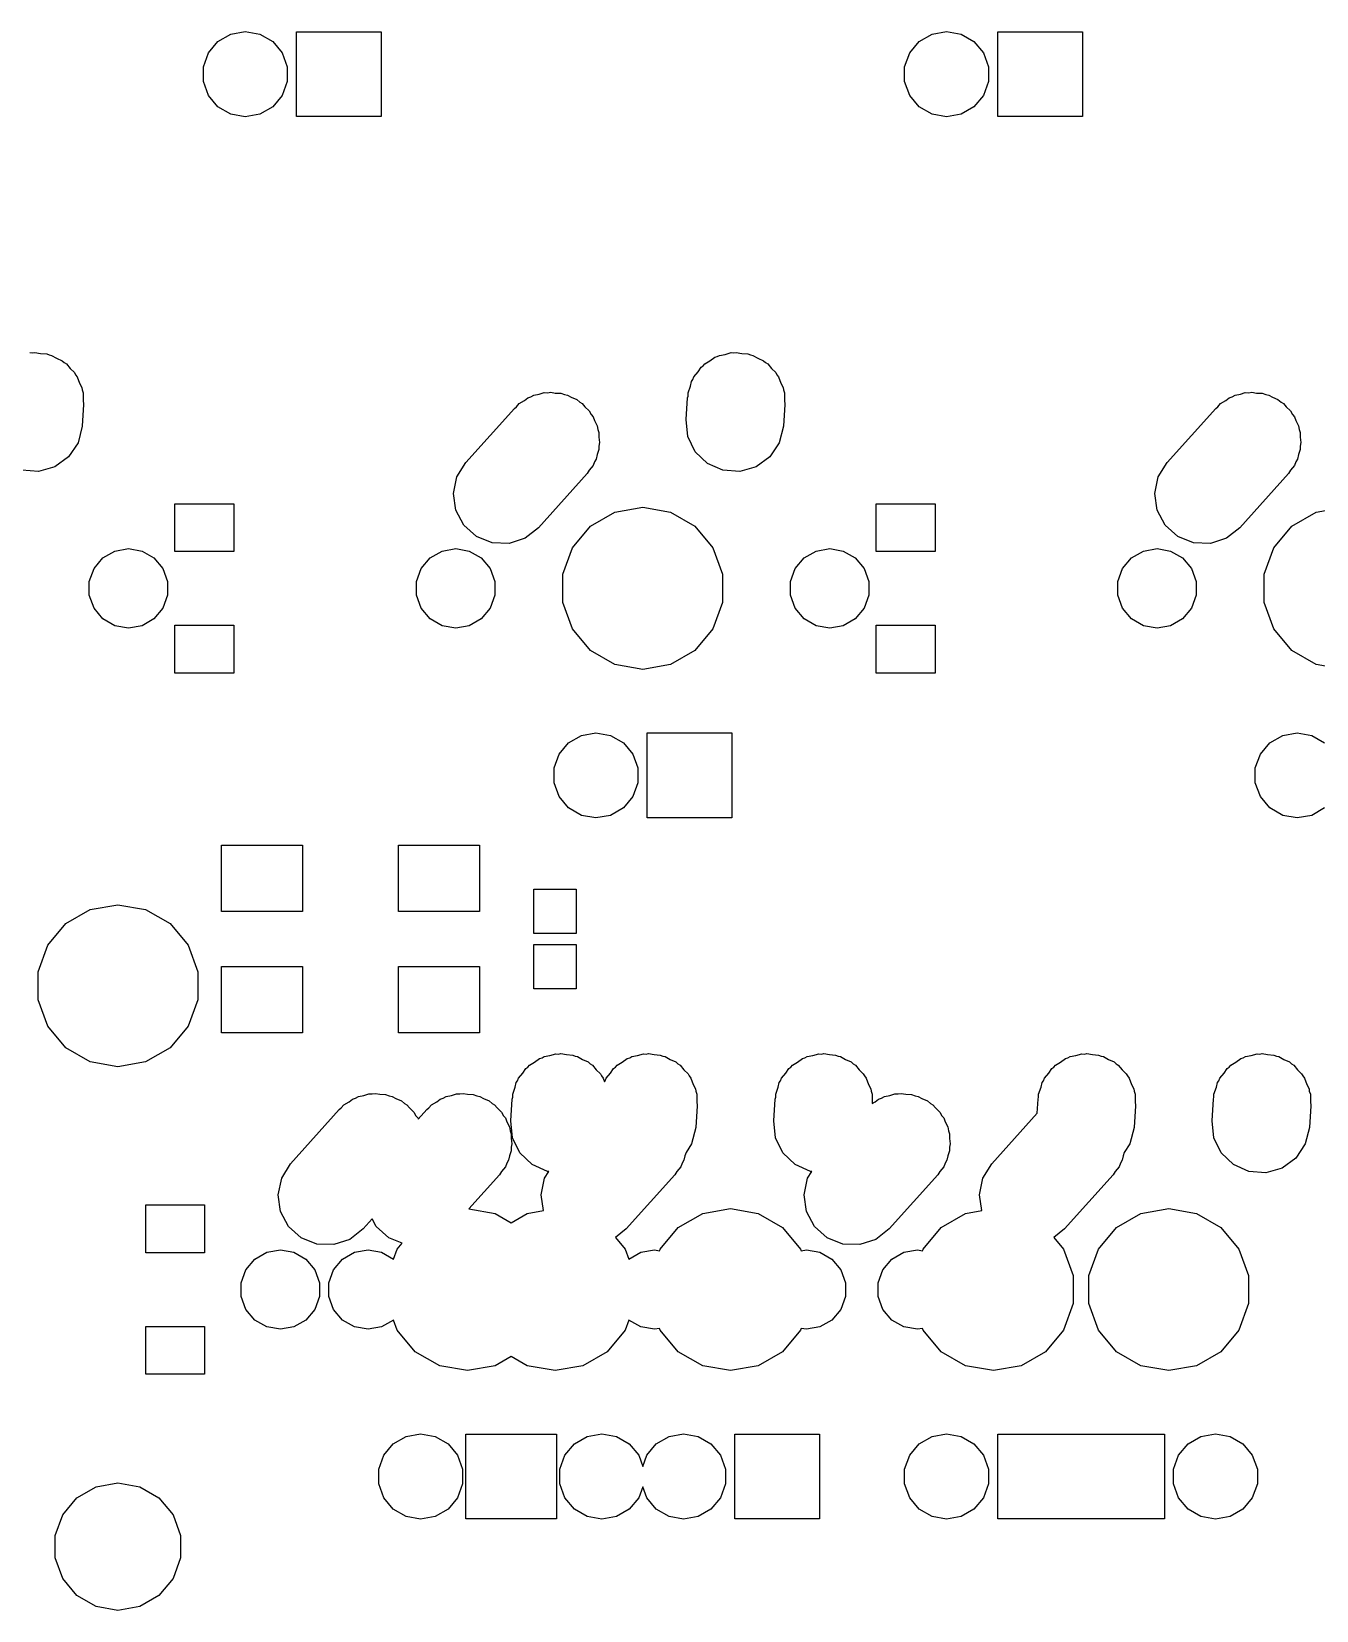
# Model space of a CAD drawing. Extents: x 50 to 349, y -142 to -48.
# Drawn here: x 159.61 to 194.51, y -142.07 to -99.17 of the extents above; entities that cross this region are included whole.
import ezdxf

# ---------------------------------------------------------------- set-up
doc = ezdxf.new("R2010")
doc.units = 0
doc.header["$MEASUREMENT"] = 0
doc.layers.add('BLACK', color=7, linetype='CONTINUOUS')

msp = doc.modelspace()

# ---------------------------------------------------------------- linework, layer by layer
at = {"layer": 'Black'}
for p, q in [((164.416, -99.7515), (164.674, -99.4438)), ((164.674, -99.4438), (165.022, -99.2429)), ((165.022, -99.2429), (165.417, -99.1731)), ((165.417, -99.1731), (165.813, -99.2429)), ((165.813, -99.2429), (166.161, -99.4438)), ((166.161, -99.4438), (166.419, -99.7515)), ((166.805, -101.483), (166.805, -99.1775)), ((166.805, -99.1775), (169.11, -99.1775)), ((169.11, -99.1775), (169.11, -101.483)), ((183.466, -99.7515), (183.724, -99.4438)), ((183.724, -99.4438), (184.072, -99.2429)), ((184.072, -99.2429), (184.468, -99.1731)), ((184.468, -99.1731), (184.863, -99.2429)), ((184.863, -99.2429), (185.211, -99.4438)), ((185.211, -99.4438), (185.469, -99.7515)), ((185.855, -101.483), (185.855, -99.1775)), ((185.855, -99.1775), (188.16, -99.1775)), ((188.16, -99.1775), (188.16, -101.483)), ((164.278, -100.129), (164.416, -99.7515)), ((166.419, -99.7515), (166.557, -100.129)), ((183.328, -100.129), (183.466, -99.7515)), ((185.469, -99.7515), (185.607, -100.129)), ((164.278, -100.531), (164.278, -100.129)), ((166.557, -100.129), (166.557, -100.531)), ((183.328, -100.531), (183.328, -100.129)), ((185.607, -100.129), (185.607, -100.531)), ((164.416, -100.908), (164.278, -100.531)), ((166.557, -100.531), (166.419, -100.908)), ((183.466, -100.908), (183.328, -100.531)), ((185.607, -100.531), (185.469, -100.908)), ((164.674, -101.216), (164.416, -100.908)), ((165.022, -101.417), (164.674, -101.216)), ((166.161, -101.216), (165.813, -101.417)), ((166.419, -100.908), (166.161, -101.216)), ((183.724, -101.216), (183.466, -100.908)), ((184.072, -101.417), (183.724, -101.216)), ((185.211, -101.216), (184.863, -101.417)), ((185.469, -100.908), (185.211, -101.216)), ((165.417, -101.487), (165.022, -101.417)), ((165.813, -101.417), (165.417, -101.487)), ((169.11, -101.483), (166.805, -101.483)), ((184.468, -101.487), (184.072, -101.417)), ((184.863, -101.417), (184.468, -101.487)), ((188.16, -101.483), (185.855, -101.483)), ((159.563, -107.896), (159.638, -107.901)), ((159.638, -107.901), (159.702, -107.89)), ((159.702, -107.89), (159.851, -107.916)), ((159.851, -107.916), (160.022, -107.928)), ((160.022, -107.928), (160.091, -107.958)), ((160.091, -107.958), (160.157, -107.97)), ((160.157, -107.97), (160.291, -108.047)), ((160.291, -108.047), (160.443, -108.115)), ((178.04, -108.119), (178.171, -108.023)), ((178.171, -108.023), (178.239, -108.004)), ((178.239, -108.004), (178.298, -107.97)), ((178.298, -107.97), (178.449, -107.943)), ((178.449, -107.943), (178.613, -107.896)), ((178.613, -107.896), (178.688, -107.901)), ((178.688, -107.901), (178.752, -107.89)), ((178.752, -107.89), (178.901, -107.916)), ((178.901, -107.916), (179.072, -107.928)), ((179.072, -107.928), (179.141, -107.958)), ((179.141, -107.958), (179.207, -107.97)), ((179.207, -107.97), (179.341, -108.047)), ((179.341, -108.047), (179.493, -108.115)), ((160.443, -108.115), (160.495, -108.165)), ((160.495, -108.165), (160.557, -108.201)), ((160.557, -108.201), (160.663, -108.327)), ((160.663, -108.327), (160.774, -108.434)), ((160.774, -108.434), (160.804, -108.495)), ((160.804, -108.495), (160.854, -108.555)), ((177.601, -108.555), (177.716, -108.417)), ((177.716, -108.417), (177.799, -108.294)), ((177.799, -108.294), (177.851, -108.256)), ((177.851, -108.256), (177.898, -108.201)), ((177.898, -108.201), (178.04, -108.119)), ((179.493, -108.115), (179.545, -108.165)), ((179.545, -108.165), (179.607, -108.201)), ((179.607, -108.201), (179.713, -108.327)), ((179.713, -108.327), (179.824, -108.434)), ((179.824, -108.434), (179.854, -108.495)), ((179.854, -108.495), (179.904, -108.555)), ((160.854, -108.555), (160.916, -108.724)), ((160.916, -108.724), (160.976, -108.847)), ((160.976, -108.847), (160.983, -108.907)), ((160.983, -108.907), (161.012, -108.989)), ((177.443, -108.989), (177.511, -108.802)), ((177.511, -108.802), (177.542, -108.676)), ((177.542, -108.676), (177.574, -108.629)), ((177.574, -108.629), (177.601, -108.555)), ((179.904, -108.555), (179.966, -108.724)), ((179.966, -108.724), (180.026, -108.847)), ((180.026, -108.847), (180.033, -108.907)), ((180.033, -108.907), (180.062, -108.989)), ((161.025, -109.305), (160.984, -109.897)), ((161.012, -108.989), (161.012, -109.188)), ((161.012, -109.188), (161.025, -109.305)), ((172.732, -109.409), (172.786, -109.366)), ((172.786, -109.366), (172.858, -109.281)), ((172.858, -109.281), (172.998, -109.2)), ((172.998, -109.2), (173.094, -109.125)), ((173.094, -109.125), (173.173, -109.099)), ((173.173, -109.099), (173.258, -109.05)), ((173.258, -109.05), (173.398, -109.025)), ((173.398, -109.025), (173.532, -108.982)), ((173.532, -108.982), (173.628, -108.985)), ((173.628, -108.985), (173.713, -108.97)), ((173.713, -108.97), (173.836, -108.992)), ((173.836, -108.992), (173.992, -108.997)), ((173.992, -108.997), (174.09, -109.037)), ((174.09, -109.037), (174.167, -109.05)), ((174.167, -109.05), (174.267, -109.108)), ((174.267, -109.108), (174.419, -109.169)), ((174.419, -109.169), (174.502, -109.243)), ((174.502, -109.243), (174.567, -109.281)), ((174.567, -109.281), (174.639, -109.366)), ((174.639, -109.366), (174.761, -109.476)), ((177.39, -109.715), (177.431, -109.123)), ((177.431, -109.123), (177.443, -109.076)), ((177.443, -109.076), (177.443, -108.989)), ((180.075, -109.305), (180.034, -109.897)), ((180.062, -108.989), (180.062, -109.188)), ((180.062, -109.188), (180.075, -109.305)), ((191.782, -109.409), (191.836, -109.366)), ((191.836, -109.366), (191.908, -109.281)), ((191.908, -109.281), (192.048, -109.2)), ((192.048, -109.2), (192.144, -109.125)), ((192.144, -109.125), (192.223, -109.099)), ((192.223, -109.099), (192.308, -109.05)), ((192.308, -109.05), (192.448, -109.025)), ((192.448, -109.025), (192.582, -108.982)), ((192.582, -108.982), (192.678, -108.985)), ((192.678, -108.985), (192.762, -108.97)), ((192.762, -108.97), (192.886, -108.992)), ((192.886, -108.992), (193.042, -108.997)), ((193.042, -108.997), (193.14, -109.037)), ((193.14, -109.037), (193.217, -109.05)), ((193.217, -109.05), (193.317, -109.108)), ((193.317, -109.108), (193.469, -109.169)), ((193.469, -109.169), (193.552, -109.243)), ((193.552, -109.243), (193.617, -109.281)), ((193.617, -109.281), (193.689, -109.366)), ((193.689, -109.366), (193.811, -109.476)), ((171.41, -110.882), (172.732, -109.409)), ((174.761, -109.476), (174.814, -109.575)), ((174.814, -109.575), (174.864, -109.635)), ((174.864, -109.635), (174.904, -109.743)), ((174.904, -109.743), (174.978, -109.882)), ((177.439, -110.173), (177.39, -109.715)), ((190.46, -110.882), (191.782, -109.409)), ((193.811, -109.476), (193.864, -109.575)), ((193.864, -109.575), (193.914, -109.635)), ((193.914, -109.635), (193.954, -109.743)), ((193.954, -109.743), (194.028, -109.882)), ((160.984, -109.897), (160.873, -110.344)), ((174.978, -109.882), (174.993, -109.988)), ((174.993, -109.988), (175.022, -110.069)), ((175.022, -110.069), (175.022, -110.195)), ((175.022, -110.195), (175.043, -110.337)), ((177.641, -110.586), (177.439, -110.173)), ((180.034, -109.897), (179.923, -110.344)), ((194.028, -109.882), (194.043, -109.988)), ((194.043, -109.988), (194.072, -110.069)), ((194.072, -110.069), (194.072, -110.195)), ((194.072, -110.195), (194.093, -110.337)), ((160.873, -110.344), (160.616, -110.726)), ((175.022, -110.531), (174.974, -110.665)), ((175.043, -110.337), (175.022, -110.434)), ((175.022, -110.434), (175.022, -110.531)), ((177.972, -110.905), (177.641, -110.586)), ((179.923, -110.344), (179.666, -110.726)), ((194.072, -110.531), (194.024, -110.665)), ((194.093, -110.337), (194.072, -110.434)), ((194.072, -110.434), (194.072, -110.531)), ((159.802, -111.124), (159.343, -111.092)), ((160.244, -110.997), (159.802, -111.124)), ((160.616, -110.726), (160.244, -110.997)), ((171.167, -111.272), (171.41, -110.882)), ((174.76, -111.09), (174.705, -111.178)), ((174.864, -110.965), (174.76, -111.09)), ((174.902, -110.861), (174.864, -110.965)), ((174.948, -110.788), (174.902, -110.861)), ((174.974, -110.665), (174.948, -110.788)), ((178.393, -111.092), (177.972, -110.905)), ((178.852, -111.124), (178.393, -111.092)), ((179.294, -110.997), (178.852, -111.124)), ((179.666, -110.726), (179.294, -110.997)), ((190.217, -111.272), (190.46, -110.882)), ((193.81, -111.09), (193.755, -111.178)), ((193.914, -110.965), (193.81, -111.09)), ((193.952, -110.861), (193.914, -110.965)), ((193.998, -110.788), (193.952, -110.861)), ((194.024, -110.665), (193.998, -110.788)), ((171.072, -111.723), (171.167, -111.272)), ((174.705, -111.178), (173.383, -112.651)), ((190.122, -111.723), (190.217, -111.272)), ((193.755, -111.178), (192.433, -112.651)), ((171.137, -112.178), (171.072, -111.723)), ((190.187, -112.178), (190.122, -111.723)), ((163.506, -113.3), (163.506, -112)), ((163.506, -112), (165.106, -112)), ((165.106, -112), (165.106, -113.3)), ((171.354, -112.584), (171.137, -112.178)), ((174.797, -112.613), (175.459, -112.231)), ((175.459, -112.231), (176.213, -112.098)), ((176.213, -112.098), (176.966, -112.231)), ((176.966, -112.231), (177.628, -112.613)), ((182.556, -113.3), (182.556, -112)), ((182.556, -112), (184.156, -112)), ((184.156, -112), (184.156, -113.3)), ((190.404, -112.584), (190.187, -112.178)), ((193.847, -112.613), (194.509, -112.231)), ((194.509, -112.231), (195.262, -112.098)), ((171.696, -112.891), (171.354, -112.584)), ((173.383, -112.651), (173.021, -112.935)), ((174.305, -113.199), (174.797, -112.613)), ((177.628, -112.613), (178.12, -113.199)), ((190.746, -112.891), (190.404, -112.584)), ((192.433, -112.651), (192.071, -112.935)), ((193.355, -113.199), (193.847, -112.613)), ((161.873, -113.286), (162.243, -113.221)), ((162.243, -113.221), (162.612, -113.286)), ((170.763, -113.286), (171.132, -113.221)), ((171.132, -113.221), (171.502, -113.286)), ((172.123, -113.063), (171.696, -112.891)), ((172.583, -113.078), (172.123, -113.063)), ((173.021, -112.935), (172.583, -113.078)), ((174.044, -113.918), (174.305, -113.199)), ((178.12, -113.199), (178.381, -113.918)), ((180.923, -113.286), (181.292, -113.221)), ((181.292, -113.221), (181.662, -113.286)), ((189.813, -113.286), (190.183, -113.221)), ((190.183, -113.221), (190.552, -113.286)), ((191.173, -113.063), (190.746, -112.891)), ((191.633, -113.078), (191.173, -113.063)), ((192.071, -112.935), (191.633, -113.078)), ((193.094, -113.918), (193.355, -113.199)), ((161.308, -113.76), (161.549, -113.473)), ((161.549, -113.473), (161.873, -113.286)), ((162.612, -113.286), (162.936, -113.473)), ((162.936, -113.473), (163.177, -113.76)), ((165.106, -113.3), (163.506, -113.3)), ((170.198, -113.76), (170.439, -113.473)), ((170.439, -113.473), (170.763, -113.286)), ((171.502, -113.286), (171.826, -113.473)), ((171.826, -113.473), (172.067, -113.76)), ((180.358, -113.76), (180.599, -113.473)), ((180.599, -113.473), (180.923, -113.286)), ((181.662, -113.286), (181.986, -113.473)), ((181.986, -113.473), (182.227, -113.76)), ((184.156, -113.3), (182.556, -113.3)), ((189.248, -113.76), (189.489, -113.473)), ((189.489, -113.473), (189.813, -113.286)), ((190.552, -113.286), (190.876, -113.473)), ((190.876, -113.473), (191.117, -113.76)), ((161.18, -114.113), (161.308, -113.76)), ((163.177, -113.76), (163.305, -114.113)), ((170.07, -114.113), (170.198, -113.76)), ((172.067, -113.76), (172.195, -114.113)), ((174.044, -114.682), (174.044, -113.918)), ((178.381, -113.918), (178.381, -114.682)), ((180.23, -114.113), (180.358, -113.76)), ((182.227, -113.76), (182.355, -114.113)), ((189.12, -114.113), (189.248, -113.76)), ((191.117, -113.76), (191.245, -114.113)), ((193.094, -114.682), (193.094, -113.918)), ((161.18, -114.487), (161.18, -114.113)), ((161.308, -114.84), (161.18, -114.487)), ((163.305, -114.487), (163.177, -114.84)), ((163.305, -114.113), (163.305, -114.487)), ((170.07, -114.487), (170.07, -114.113)), ((170.198, -114.84), (170.07, -114.487)), ((172.195, -114.487), (172.067, -114.84)), ((172.195, -114.113), (172.195, -114.487)), ((180.23, -114.487), (180.23, -114.113)), ((180.358, -114.84), (180.23, -114.487)), ((182.355, -114.487), (182.227, -114.84)), ((182.355, -114.113), (182.355, -114.487)), ((189.12, -114.487), (189.12, -114.113)), ((189.248, -114.84), (189.12, -114.487)), ((191.245, -114.487), (191.117, -114.84)), ((191.245, -114.113), (191.245, -114.487)), ((161.549, -115.127), (161.308, -114.84)), ((163.177, -114.84), (162.936, -115.127)), ((170.439, -115.127), (170.198, -114.84)), ((172.067, -114.84), (171.826, -115.127)), ((174.305, -115.401), (174.044, -114.682)), ((178.381, -114.682), (178.12, -115.401)), ((180.599, -115.127), (180.358, -114.84)), ((182.227, -114.84), (181.986, -115.127)), ((189.489, -115.127), (189.248, -114.84)), ((191.117, -114.84), (190.876, -115.127)), ((193.355, -115.401), (193.094, -114.682)), ((161.873, -115.314), (161.549, -115.127)), ((162.243, -115.379), (161.873, -115.314)), ((162.612, -115.314), (162.243, -115.379)), ((162.936, -115.127), (162.612, -115.314)), ((163.506, -116.6), (163.506, -115.3)), ((163.506, -115.3), (165.106, -115.3)), ((165.106, -115.3), (165.106, -116.6)), ((170.763, -115.314), (170.439, -115.127)), ((171.132, -115.379), (170.763, -115.314)), ((171.502, -115.314), (171.132, -115.379)), ((171.826, -115.127), (171.502, -115.314)), ((180.923, -115.314), (180.599, -115.127)), ((181.292, -115.379), (180.923, -115.314)), ((181.662, -115.314), (181.292, -115.379)), ((181.986, -115.127), (181.662, -115.314)), ((182.556, -116.6), (182.556, -115.3)), ((182.556, -115.3), (184.156, -115.3)), ((184.156, -115.3), (184.156, -116.6)), ((189.813, -115.314), (189.489, -115.127)), ((190.183, -115.379), (189.813, -115.314)), ((190.552, -115.314), (190.183, -115.379)), ((190.876, -115.127), (190.552, -115.314)), ((174.797, -115.987), (174.305, -115.401)), ((178.12, -115.401), (177.628, -115.987)), ((193.847, -115.987), (193.355, -115.401)), ((175.459, -116.369), (174.797, -115.987)), ((177.628, -115.987), (176.966, -116.369)), ((194.509, -116.369), (193.847, -115.987)), ((165.106, -116.6), (163.506, -116.6)), ((176.213, -116.502), (175.459, -116.369)), ((176.966, -116.369), (176.213, -116.502)), ((184.156, -116.6), (182.556, -116.6)), ((195.262, -116.502), (194.509, -116.369)), ((174.199, -118.494), (174.547, -118.293)), ((174.547, -118.293), (174.942, -118.223)), ((174.942, -118.223), (175.338, -118.293)), ((175.338, -118.293), (175.686, -118.494)), ((176.33, -120.532), (176.33, -118.227)), ((176.33, -118.227), (178.635, -118.227)), ((178.635, -118.227), (178.635, -120.532)), ((193.249, -118.494), (193.597, -118.293)), ((193.597, -118.293), (193.992, -118.223)), ((193.992, -118.223), (194.388, -118.293)), ((194.388, -118.293), (194.736, -118.494)), ((173.803, -119.179), (173.941, -118.802)), ((173.941, -118.802), (174.199, -118.494)), ((175.686, -118.494), (175.944, -118.802)), ((175.944, -118.802), (176.082, -119.179)), ((192.853, -119.179), (192.991, -118.802)), ((192.991, -118.802), (193.249, -118.494)), ((173.803, -119.581), (173.803, -119.179)), ((176.082, -119.179), (176.082, -119.581)), ((192.853, -119.581), (192.853, -119.179)), ((173.941, -119.958), (173.803, -119.581)), ((176.082, -119.581), (175.944, -119.958)), ((192.991, -119.958), (192.853, -119.581)), ((174.199, -120.266), (173.941, -119.958)), ((175.944, -119.958), (175.686, -120.266)), ((193.249, -120.266), (192.991, -119.958)), ((174.547, -120.467), (174.199, -120.266)), ((174.942, -120.537), (174.547, -120.467)), ((175.338, -120.467), (174.942, -120.537)), ((175.686, -120.266), (175.338, -120.467)), ((193.597, -120.467), (193.249, -120.266)), ((193.992, -120.537), (193.597, -120.467)), ((194.388, -120.467), (193.992, -120.537)), ((194.736, -120.266), (194.388, -120.467)), ((178.635, -120.532), (176.33, -120.532)), ((164.775, -123.075), (164.775, -121.275)), ((164.775, -121.275), (166.975, -121.275)), ((166.975, -121.275), (166.975, -123.075)), ((169.575, -123.075), (169.575, -121.275)), ((169.575, -121.275), (171.775, -121.275)), ((171.775, -121.275), (171.775, -123.075)), ((173.256, -123.675), (173.256, -122.475)), ((173.256, -122.475), (174.406, -122.475)), ((174.406, -122.475), (174.406, -123.675)), ((160.541, -123.408), (161.204, -123.026)), ((161.204, -123.026), (161.957, -122.893)), ((161.957, -122.893), (162.71, -123.026)), ((162.71, -123.026), (163.372, -123.408)), ((166.975, -123.075), (164.775, -123.075)), ((171.775, -123.075), (169.575, -123.075)), ((160.05, -123.994), (160.541, -123.408)), ((163.372, -123.408), (163.864, -123.994)), ((174.406, -123.675), (173.256, -123.675)), ((159.788, -124.713), (160.05, -123.994)), ((163.864, -123.994), (164.126, -124.713)), ((173.256, -125.175), (173.256, -123.975)), ((173.256, -123.975), (174.406, -123.975)), ((174.406, -123.975), (174.406, -125.175)), ((159.788, -125.477), (159.788, -124.713)), ((164.126, -124.713), (164.126, -125.477)), ((164.775, -126.375), (164.775, -124.575)), ((164.775, -124.575), (166.975, -124.575)), ((166.975, -124.575), (166.975, -126.375)), ((169.575, -126.375), (169.575, -124.575)), ((169.575, -124.575), (171.775, -124.575)), ((171.775, -124.575), (171.775, -126.375)), ((174.406, -125.175), (173.256, -125.175)), ((160.05, -126.196), (159.788, -125.477)), ((164.126, -125.477), (163.864, -126.196)), ((160.541, -126.782), (160.05, -126.196)), ((163.864, -126.196), (163.372, -126.782)), ((166.975, -126.375), (164.775, -126.375)), ((171.775, -126.375), (169.575, -126.375)), ((161.204, -127.164), (160.541, -126.782)), ((163.372, -126.782), (162.71, -127.164)), ((173.687, -126.993), (173.851, -126.946)), ((173.851, -126.946), (173.925, -126.951)), ((173.925, -126.951), (173.99, -126.94)), ((173.99, -126.94), (174.138, -126.966)), ((176.068, -126.993), (176.232, -126.946)), ((176.232, -126.946), (176.306, -126.951)), ((176.306, -126.951), (176.371, -126.94)), ((176.371, -126.94), (176.519, -126.966)), ((180.83, -126.993), (180.994, -126.946)), ((180.994, -126.946), (181.069, -126.951)), ((181.069, -126.951), (181.134, -126.94)), ((181.134, -126.94), (181.282, -126.966)), ((187.974, -126.993), (188.138, -126.946)), ((188.138, -126.946), (188.213, -126.951)), ((188.213, -126.951), (188.278, -126.94)), ((188.278, -126.94), (188.426, -126.966)), ((192.737, -126.993), (192.901, -126.946)), ((192.901, -126.946), (192.975, -126.951)), ((192.975, -126.951), (193.04, -126.94)), ((193.04, -126.94), (193.188, -126.966)), ((161.957, -127.297), (161.204, -127.164)), ((162.71, -127.164), (161.957, -127.297)), ((172.954, -127.467), (173.036, -127.344)), ((173.036, -127.344), (173.089, -127.306)), ((173.089, -127.306), (173.135, -127.251)), ((173.135, -127.251), (173.277, -127.169)), ((173.277, -127.169), (173.408, -127.073)), ((173.408, -127.073), (173.477, -127.054)), ((173.477, -127.054), (173.535, -127.02)), ((173.535, -127.02), (173.687, -126.993)), ((174.138, -126.966), (174.31, -126.978)), ((174.31, -126.978), (174.379, -127.008)), ((174.379, -127.008), (174.445, -127.02)), ((174.445, -127.02), (174.578, -127.097)), ((174.578, -127.097), (174.73, -127.165)), ((174.73, -127.165), (174.783, -127.215)), ((174.783, -127.215), (174.845, -127.251)), ((174.845, -127.251), (174.95, -127.377)), ((174.95, -127.377), (175.062, -127.484)), ((175.335, -127.467), (175.418, -127.344)), ((175.418, -127.344), (175.47, -127.306)), ((175.47, -127.306), (175.516, -127.251)), ((175.516, -127.251), (175.658, -127.169)), ((175.658, -127.169), (175.79, -127.073)), ((175.79, -127.073), (175.858, -127.054)), ((175.858, -127.054), (175.916, -127.02)), ((175.916, -127.02), (176.068, -126.993)), ((176.519, -126.966), (176.691, -126.978)), ((176.691, -126.978), (176.76, -127.008)), ((176.76, -127.008), (176.826, -127.02)), ((176.826, -127.02), (176.959, -127.097)), ((176.959, -127.097), (177.112, -127.165)), ((177.112, -127.165), (177.164, -127.215)), ((177.164, -127.215), (177.226, -127.251)), ((177.226, -127.251), (177.332, -127.377)), ((177.332, -127.377), (177.443, -127.484)), ((180.097, -127.467), (180.18, -127.344)), ((180.18, -127.344), (180.233, -127.306)), ((180.233, -127.306), (180.279, -127.251)), ((180.279, -127.251), (180.421, -127.169)), ((180.421, -127.169), (180.552, -127.073)), ((180.552, -127.073), (180.62, -127.054)), ((180.62, -127.054), (180.679, -127.02)), ((180.679, -127.02), (180.83, -126.993)), ((181.282, -126.966), (181.453, -126.978)), ((181.453, -126.978), (181.522, -127.008)), ((181.522, -127.008), (181.589, -127.02)), ((181.589, -127.02), (181.722, -127.097)), ((181.722, -127.097), (181.874, -127.165)), ((181.874, -127.165), (181.926, -127.215)), ((181.926, -127.215), (181.989, -127.251)), ((181.989, -127.251), (182.094, -127.377)), ((182.094, -127.377), (182.205, -127.484)), ((187.241, -127.467), (187.324, -127.344)), ((187.324, -127.344), (187.376, -127.306)), ((187.376, -127.306), (187.423, -127.251)), ((187.423, -127.251), (187.565, -127.169)), ((187.565, -127.169), (187.696, -127.073)), ((187.696, -127.073), (187.764, -127.054)), ((187.764, -127.054), (187.823, -127.02)), ((187.823, -127.02), (187.974, -126.993)), ((188.426, -126.966), (188.597, -126.978)), ((188.597, -126.978), (188.666, -127.008)), ((188.666, -127.008), (188.732, -127.02)), ((188.732, -127.02), (188.866, -127.097)), ((188.866, -127.097), (189.018, -127.165)), ((189.018, -127.165), (189.07, -127.215)), ((189.07, -127.215), (189.132, -127.251)), ((189.132, -127.251), (189.238, -127.377)), ((189.238, -127.377), (189.349, -127.484)), ((192.004, -127.467), (192.086, -127.344)), ((192.086, -127.344), (192.139, -127.306)), ((192.139, -127.306), (192.185, -127.251)), ((192.185, -127.251), (192.327, -127.169)), ((192.327, -127.169), (192.458, -127.073)), ((192.458, -127.073), (192.527, -127.054)), ((192.527, -127.054), (192.585, -127.02)), ((192.585, -127.02), (192.737, -126.993)), ((193.188, -126.966), (193.36, -126.978)), ((193.36, -126.978), (193.429, -127.008)), ((193.429, -127.008), (193.495, -127.02)), ((193.495, -127.02), (193.628, -127.097)), ((193.628, -127.097), (193.78, -127.165)), ((193.78, -127.165), (193.833, -127.215)), ((193.833, -127.215), (193.895, -127.251)), ((193.895, -127.251), (194, -127.377)), ((194, -127.377), (194.112, -127.484)), ((172.748, -127.852), (172.779, -127.726)), ((172.779, -127.726), (172.811, -127.679)), ((172.811, -127.679), (172.838, -127.605)), ((172.838, -127.605), (172.954, -127.467)), ((175.062, -127.484), (175.091, -127.545)), ((175.091, -127.545), (175.142, -127.605)), ((175.142, -127.605), (175.177, -127.702)), ((175.177, -127.702), (175.192, -127.679)), ((175.192, -127.679), (175.219, -127.605)), ((175.219, -127.605), (175.335, -127.467)), ((177.443, -127.484), (177.473, -127.545)), ((177.473, -127.545), (177.523, -127.605)), ((177.523, -127.605), (177.585, -127.774)), ((177.585, -127.774), (177.645, -127.897)), ((179.892, -127.852), (179.923, -127.726)), ((179.923, -127.726), (179.955, -127.679)), ((179.955, -127.679), (179.982, -127.605)), ((179.982, -127.605), (180.097, -127.467)), ((182.205, -127.484), (182.235, -127.545)), ((182.235, -127.545), (182.286, -127.605)), ((182.286, -127.605), (182.347, -127.774)), ((182.347, -127.774), (182.407, -127.897)), ((187.036, -127.852), (187.067, -127.726)), ((187.067, -127.726), (187.099, -127.679)), ((187.099, -127.679), (187.126, -127.605)), ((187.126, -127.605), (187.241, -127.467)), ((189.349, -127.484), (189.379, -127.545)), ((189.379, -127.545), (189.429, -127.605)), ((189.429, -127.605), (189.491, -127.774)), ((189.491, -127.774), (189.551, -127.897)), ((191.798, -127.852), (191.829, -127.726)), ((191.829, -127.726), (191.861, -127.679)), ((191.861, -127.679), (191.888, -127.605)), ((191.888, -127.605), (192.004, -127.467)), ((194.112, -127.484), (194.141, -127.545)), ((194.141, -127.545), (194.192, -127.605)), ((194.192, -127.605), (194.253, -127.774)), ((194.253, -127.774), (194.314, -127.897)), ((168.236, -128.25), (168.332, -128.175)), ((168.332, -128.175), (168.411, -128.149)), ((168.411, -128.149), (168.495, -128.1)), ((168.495, -128.1), (168.635, -128.075)), ((168.635, -128.075), (168.769, -128.032)), ((168.769, -128.032), (168.865, -128.035)), ((168.865, -128.035), (168.95, -128.02)), ((168.95, -128.02), (169.074, -128.042)), ((169.074, -128.042), (169.229, -128.047)), ((169.229, -128.047), (169.328, -128.087)), ((169.328, -128.087), (169.405, -128.1)), ((169.405, -128.1), (169.504, -128.158)), ((169.504, -128.158), (169.656, -128.219)), ((169.656, -128.219), (169.739, -128.293)), ((170.617, -128.25), (170.713, -128.175)), ((170.713, -128.175), (170.792, -128.149)), ((170.792, -128.149), (170.876, -128.1)), ((170.876, -128.1), (171.017, -128.075)), ((171.017, -128.075), (171.15, -128.032)), ((171.15, -128.032), (171.247, -128.035)), ((171.247, -128.035), (171.331, -128.02)), ((171.331, -128.02), (171.455, -128.042)), ((171.455, -128.042), (171.61, -128.047)), ((171.61, -128.047), (171.709, -128.087)), ((171.709, -128.087), (171.786, -128.1)), ((171.786, -128.1), (171.886, -128.158)), ((171.886, -128.158), (172.037, -128.219)), ((172.037, -128.219), (172.12, -128.293)), ((172.628, -128.765), (172.669, -128.173)), ((172.669, -128.173), (172.68, -128.126)), ((172.68, -128.039), (172.748, -127.852)), ((172.68, -128.126), (172.68, -128.039)), ((177.645, -127.897), (177.651, -127.957)), ((177.651, -127.957), (177.681, -128.039)), ((177.681, -128.039), (177.681, -128.238)), ((177.681, -128.238), (177.694, -128.355)), ((179.771, -128.765), (179.812, -128.173)), ((179.812, -128.173), (179.824, -128.126)), ((179.824, -128.039), (179.892, -127.852)), ((179.824, -128.126), (179.824, -128.039)), ((182.407, -127.897), (182.414, -127.957)), ((182.414, -127.957), (182.444, -128.039)), ((182.444, -128.039), (182.444, -128.238)), ((182.444, -128.238), (182.449, -128.293)), ((182.523, -128.25), (182.619, -128.175)), ((182.619, -128.175), (182.698, -128.149)), ((182.698, -128.149), (182.783, -128.1)), ((182.783, -128.1), (182.923, -128.075)), ((182.923, -128.075), (183.057, -128.032)), ((183.057, -128.032), (183.153, -128.035)), ((183.153, -128.035), (183.237, -128.02)), ((183.237, -128.02), (183.361, -128.042)), ((183.361, -128.042), (183.517, -128.047)), ((183.517, -128.047), (183.615, -128.087)), ((183.615, -128.087), (183.692, -128.1)), ((183.692, -128.1), (183.792, -128.158)), ((183.792, -128.158), (183.944, -128.219)), ((183.944, -128.219), (184.027, -128.293)), ((186.929, -128.559), (186.956, -128.173)), ((186.956, -128.173), (186.968, -128.126)), ((186.968, -128.039), (187.036, -127.852)), ((186.968, -128.126), (186.968, -128.039)), ((189.551, -127.897), (189.558, -127.957)), ((189.558, -127.957), (189.587, -128.039)), ((189.587, -128.039), (189.587, -128.238)), ((189.587, -128.238), (189.6, -128.355)), ((191.678, -128.765), (191.719, -128.173)), ((191.719, -128.173), (191.73, -128.126)), ((191.73, -128.039), (191.798, -127.852)), ((191.73, -128.126), (191.73, -128.039)), ((194.314, -127.897), (194.32, -127.957)), ((194.32, -127.957), (194.35, -128.039)), ((194.35, -128.039), (194.35, -128.238)), ((194.35, -128.238), (194.362, -128.355)), ((166.648, -129.932), (167.97, -128.459)), ((167.97, -128.459), (168.024, -128.416)), ((168.024, -128.416), (168.095, -128.331)), ((168.095, -128.331), (168.236, -128.25)), ((169.739, -128.293), (169.805, -128.331)), ((169.805, -128.331), (169.876, -128.416)), ((169.876, -128.416), (169.999, -128.526)), ((169.999, -128.526), (170.051, -128.625)), ((170.051, -128.625), (170.102, -128.685)), ((170.115, -128.721), (170.351, -128.459)), ((170.351, -128.459), (170.405, -128.416)), ((170.405, -128.416), (170.476, -128.331)), ((170.476, -128.331), (170.617, -128.25)), ((172.12, -128.293), (172.186, -128.331)), ((172.186, -128.331), (172.258, -128.416)), ((172.258, -128.416), (172.38, -128.526)), ((172.38, -128.526), (172.433, -128.625)), ((172.433, -128.625), (172.483, -128.685)), ((177.694, -128.355), (177.653, -128.947)), ((182.449, -128.293), (182.523, -128.25)), ((184.027, -128.293), (184.092, -128.331)), ((184.092, -128.331), (184.164, -128.416)), ((184.164, -128.416), (184.286, -128.526)), ((184.286, -128.526), (184.339, -128.625)), ((184.339, -128.625), (184.389, -128.685)), ((185.698, -129.932), (186.929, -128.559)), ((189.6, -128.355), (189.559, -128.947)), ((194.362, -128.355), (194.321, -128.947)), ((170.102, -128.685), (170.115, -128.721)), ((172.483, -128.685), (172.522, -128.793)), ((172.522, -128.793), (172.597, -128.932)), ((172.597, -128.932), (172.612, -129.038)), ((172.612, -129.038), (172.641, -129.119)), ((172.676, -129.223), (172.628, -128.765)), ((177.653, -128.947), (177.542, -129.394)), ((179.82, -129.223), (179.771, -128.765)), ((184.389, -128.685), (184.429, -128.793)), ((184.429, -128.793), (184.503, -128.932)), ((184.503, -128.932), (184.518, -129.038)), ((184.518, -129.038), (184.547, -129.119)), ((189.559, -128.947), (189.448, -129.394)), ((191.726, -129.223), (191.678, -128.765)), ((194.321, -128.947), (194.211, -129.394)), ((172.641, -129.119), (172.641, -129.245)), ((172.641, -129.245), (172.661, -129.387)), ((172.661, -129.387), (172.641, -129.484)), ((172.641, -129.484), (172.641, -129.581)), ((172.878, -129.636), (172.676, -129.223)), ((177.542, -129.394), (177.389, -129.621)), ((180.022, -129.636), (179.82, -129.223)), ((184.547, -129.119), (184.547, -129.245)), ((184.547, -129.245), (184.568, -129.387)), ((184.568, -129.387), (184.547, -129.484)), ((184.547, -129.484), (184.547, -129.581)), ((189.448, -129.394), (189.295, -129.621)), ((191.928, -129.636), (191.726, -129.223)), ((194.211, -129.394), (193.954, -129.776)), ((166.405, -130.322), (166.648, -129.932)), ((172.521, -129.911), (172.483, -130.015)), ((172.567, -129.838), (172.521, -129.911)), ((172.592, -129.715), (172.567, -129.838)), ((172.641, -129.581), (172.592, -129.715)), ((173.21, -129.955), (172.878, -129.636)), ((173.63, -130.142), (173.21, -129.955)), ((177.284, -129.911), (177.246, -130.015)), ((177.329, -129.838), (177.284, -129.911)), ((177.355, -129.715), (177.329, -129.838)), ((177.389, -129.621), (177.355, -129.715)), ((180.353, -129.955), (180.022, -129.636)), ((180.774, -130.142), (180.353, -129.955)), ((184.427, -129.911), (184.389, -130.015)), ((184.473, -129.838), (184.427, -129.911)), ((184.499, -129.715), (184.473, -129.838)), ((184.547, -129.581), (184.499, -129.715)), ((185.455, -130.322), (185.698, -129.932)), ((189.19, -129.911), (189.152, -130.015)), ((189.235, -129.838), (189.19, -129.911)), ((189.261, -129.715), (189.235, -129.838)), ((189.295, -129.621), (189.261, -129.715)), ((192.26, -129.955), (191.928, -129.636)), ((192.68, -130.142), (192.26, -129.955)), ((193.954, -129.776), (193.582, -130.047)), ((166.31, -130.773), (166.405, -130.322)), ((172.323, -130.228), (171.492, -131.155)), ((172.379, -130.14), (172.323, -130.228)), ((172.483, -130.015), (172.379, -130.14)), ((173.454, -130.773), (173.548, -130.322)), ((173.548, -130.322), (173.659, -130.144)), ((173.659, -130.144), (173.63, -130.142)), ((177.086, -130.228), (175.764, -131.701)), ((177.141, -130.14), (177.086, -130.228)), ((177.246, -130.015), (177.141, -130.14)), ((180.597, -130.773), (180.692, -130.322)), ((180.692, -130.322), (180.803, -130.144)), ((180.803, -130.144), (180.774, -130.142)), ((184.23, -130.228), (182.908, -131.701)), ((184.285, -130.14), (184.23, -130.228)), ((184.389, -130.015), (184.285, -130.14)), ((185.36, -130.773), (185.455, -130.322)), ((188.992, -130.228), (187.67, -131.701)), ((189.047, -130.14), (188.992, -130.228)), ((189.152, -130.015), (189.047, -130.14)), ((193.139, -130.174), (192.68, -130.142)), ((193.582, -130.047), (193.139, -130.174)), ((166.375, -131.228), (166.31, -130.773)), ((173.515, -131.203), (173.454, -130.773)), ((180.662, -131.228), (180.597, -130.773)), ((185.421, -131.203), (185.36, -130.773)), ((162.713, -132.35), (162.713, -131.05)), ((162.713, -131.05), (164.312, -131.05)), ((164.312, -131.05), (164.312, -132.35)), ((166.591, -131.634), (166.375, -131.228)), ((171.492, -131.155), (172.203, -131.281)), ((173.078, -131.281), (173.515, -131.203)), ((177.841, -131.281), (178.594, -131.148)), ((178.594, -131.148), (179.347, -131.281)), ((180.879, -131.634), (180.662, -131.228)), ((184.984, -131.281), (185.421, -131.203)), ((189.747, -131.281), (190.5, -131.148)), ((190.5, -131.148), (191.253, -131.281)), ((166.934, -131.941), (166.591, -131.634)), ((168.864, -131.43), (168.62, -131.701)), ((168.973, -131.634), (168.864, -131.43)), ((169.315, -131.941), (168.973, -131.634)), ((172.203, -131.281), (172.641, -131.533)), ((172.641, -131.533), (173.078, -131.281)), ((176.687, -132.249), (177.178, -131.663)), ((177.178, -131.663), (177.841, -131.281)), ((179.347, -131.281), (180.009, -131.663)), ((180.009, -131.663), (180.501, -132.249)), ((181.221, -131.941), (180.879, -131.634)), ((183.83, -132.249), (184.322, -131.663)), ((184.322, -131.663), (184.984, -131.281)), ((188.593, -132.249), (189.084, -131.663)), ((189.084, -131.663), (189.747, -131.281)), ((191.253, -131.281), (191.916, -131.663)), ((191.916, -131.663), (192.407, -132.249)), ((167.361, -132.113), (166.934, -131.941)), ((168.258, -131.985), (167.821, -132.128)), ((168.62, -131.701), (168.258, -131.985)), ((169.678, -132.087), (169.315, -131.941)), ((169.543, -132.249), (169.678, -132.087)), ((175.764, -131.701), (175.472, -131.931)), ((175.472, -131.931), (175.738, -132.249)), ((181.648, -132.113), (181.221, -131.941)), ((182.546, -131.985), (182.108, -132.128)), ((182.908, -131.701), (182.546, -131.985)), ((187.67, -131.701), (187.378, -131.931)), ((187.378, -131.931), (187.645, -132.249)), ((164.312, -132.35), (162.713, -132.35)), ((165.435, -132.81), (165.676, -132.523)), ((165.676, -132.523), (166.001, -132.336)), ((166.001, -132.336), (166.37, -132.271)), ((166.37, -132.271), (166.739, -132.336)), ((166.739, -132.336), (167.064, -132.523)), ((167.064, -132.523), (167.305, -132.81)), ((167.821, -132.128), (167.361, -132.113)), ((167.817, -132.81), (168.058, -132.523)), ((168.058, -132.523), (168.382, -132.336)), ((168.382, -132.336), (168.751, -132.271)), ((168.751, -132.271), (169.12, -132.336)), ((169.12, -132.336), (169.443, -132.522)), ((169.443, -132.522), (169.543, -132.249)), ((175.738, -132.249), (175.838, -132.522)), ((175.838, -132.522), (176.161, -132.336)), ((176.161, -132.336), (176.53, -132.271)), ((176.53, -132.271), (176.67, -132.295)), ((176.67, -132.295), (176.687, -132.249)), ((180.501, -132.249), (180.518, -132.295)), ((180.518, -132.295), (180.657, -132.271)), ((180.657, -132.271), (181.027, -132.336)), ((181.027, -132.336), (181.351, -132.523)), ((181.351, -132.523), (181.592, -132.81)), ((182.108, -132.128), (181.648, -132.113)), ((182.739, -132.81), (182.98, -132.523)), ((182.98, -132.523), (183.305, -132.336)), ((183.305, -132.336), (183.674, -132.271)), ((183.674, -132.271), (183.813, -132.295)), ((183.813, -132.295), (183.83, -132.249)), ((187.645, -132.249), (187.906, -132.968)), ((188.331, -132.968), (188.593, -132.249)), ((192.407, -132.249), (192.669, -132.968)), ((165.307, -133.163), (165.435, -132.81)), ((167.305, -132.81), (167.433, -133.163)), ((167.689, -133.163), (167.817, -132.81)), ((181.592, -132.81), (181.72, -133.163)), ((182.611, -133.163), (182.739, -132.81)), ((165.307, -133.537), (165.307, -133.163)), ((167.433, -133.163), (167.433, -133.537)), ((167.689, -133.537), (167.689, -133.163)), ((181.72, -133.163), (181.72, -133.537)), ((182.611, -133.537), (182.611, -133.163)), ((187.906, -132.968), (187.906, -133.732)), ((188.331, -133.732), (188.331, -132.968)), ((192.669, -132.968), (192.669, -133.732)), ((165.435, -133.89), (165.307, -133.537)), ((167.433, -133.537), (167.305, -133.89)), ((167.817, -133.89), (167.689, -133.537)), ((181.72, -133.537), (181.592, -133.89)), ((182.739, -133.89), (182.611, -133.537)), ((187.906, -133.732), (187.645, -134.451)), ((188.593, -134.451), (188.331, -133.732)), ((192.669, -133.732), (192.407, -134.451)), ((165.676, -134.177), (165.435, -133.89)), ((166.001, -134.364), (165.676, -134.177)), ((167.064, -134.177), (166.739, -134.364)), ((167.305, -133.89), (167.064, -134.177)), ((168.058, -134.177), (167.817, -133.89)), ((168.382, -134.364), (168.058, -134.177)), ((169.443, -134.178), (169.12, -134.364)), ((169.543, -134.451), (169.443, -134.178)), ((175.838, -134.178), (175.738, -134.451)), ((176.161, -134.364), (175.838, -134.178)), ((181.351, -134.177), (181.027, -134.364)), ((181.592, -133.89), (181.351, -134.177)), ((182.98, -134.177), (182.739, -133.89)), ((183.305, -134.364), (182.98, -134.177)), ((162.713, -135.65), (162.713, -134.35)), ((162.713, -134.35), (164.312, -134.35)), ((164.312, -134.35), (164.312, -135.65)), ((166.37, -134.429), (166.001, -134.364)), ((166.739, -134.364), (166.37, -134.429)), ((168.751, -134.429), (168.382, -134.364)), ((169.12, -134.364), (168.751, -134.429)), ((170.034, -135.037), (169.543, -134.451)), ((175.738, -134.451), (175.247, -135.037)), ((176.53, -134.429), (176.161, -134.364)), ((176.67, -134.405), (176.53, -134.429)), ((176.687, -134.451), (176.67, -134.405)), ((177.178, -135.037), (176.687, -134.451)), ((180.501, -134.451), (180.009, -135.037)), ((180.518, -134.405), (180.501, -134.451)), ((180.657, -134.429), (180.518, -134.405)), ((181.027, -134.364), (180.657, -134.429)), ((183.674, -134.429), (183.305, -134.364)), ((183.813, -134.405), (183.674, -134.429)), ((183.83, -134.451), (183.813, -134.405)), ((184.322, -135.037), (183.83, -134.451)), ((187.645, -134.451), (187.153, -135.037)), ((189.084, -135.037), (188.593, -134.451)), ((192.407, -134.451), (191.916, -135.037)), ((170.697, -135.419), (170.034, -135.037)), ((175.247, -135.037), (174.584, -135.419)), ((177.841, -135.419), (177.178, -135.037)), ((180.009, -135.037), (179.347, -135.419)), ((184.984, -135.419), (184.322, -135.037)), ((187.153, -135.037), (186.491, -135.419)), ((189.747, -135.419), (189.084, -135.037)), ((191.916, -135.037), (191.253, -135.419)), ((171.45, -135.552), (170.697, -135.419)), ((172.203, -135.419), (171.45, -135.552)), ((172.641, -135.167), (172.203, -135.419)), ((173.078, -135.419), (172.641, -135.167)), ((173.831, -135.552), (173.078, -135.419)), ((174.584, -135.419), (173.831, -135.552)), ((178.594, -135.552), (177.841, -135.419)), ((179.347, -135.419), (178.594, -135.552)), ((185.737, -135.552), (184.984, -135.419)), ((186.491, -135.419), (185.737, -135.552)), ((190.5, -135.552), (189.747, -135.419)), ((191.253, -135.419), (190.5, -135.552)), ((164.312, -135.65), (162.713, -135.65)), ((169.178, -137.852), (169.436, -137.544)), ((169.436, -137.544), (169.784, -137.343)), ((169.784, -137.343), (170.18, -137.273)), ((170.18, -137.273), (170.576, -137.343)), ((170.576, -137.343), (170.924, -137.544)), ((170.924, -137.544), (171.182, -137.852)), ((171.409, -137.278), (173.714, -137.278)), ((171.409, -139.582), (171.409, -137.278)), ((173.714, -137.278), (173.873, -137.278)), ((173.873, -137.278), (173.873, -139.582)), ((174.099, -137.852), (174.358, -137.544)), ((174.358, -137.544), (174.706, -137.343)), ((174.706, -137.343), (175.101, -137.273)), ((175.101, -137.273), (175.497, -137.343)), ((175.497, -137.343), (175.845, -137.544)), ((175.845, -137.544), (176.103, -137.852)), ((176.322, -137.852), (176.58, -137.544)), ((176.58, -137.544), (176.928, -137.343)), ((176.928, -137.343), (177.324, -137.273)), ((177.324, -137.273), (177.719, -137.343)), ((177.719, -137.343), (178.067, -137.544)), ((178.067, -137.544), (178.326, -137.852)), ((178.711, -139.582), (178.711, -137.278)), ((178.711, -137.278), (181.016, -137.278)), ((181.016, -137.278), (181.016, -139.582)), ((183.466, -137.852), (183.724, -137.544)), ((183.724, -137.544), (184.072, -137.343)), ((184.072, -137.343), (184.468, -137.273)), ((184.468, -137.273), (184.863, -137.343)), ((184.863, -137.343), (185.211, -137.544)), ((185.211, -137.544), (185.469, -137.852)), ((185.855, -137.278), (188.16, -137.278)), ((185.855, -139.582), (185.855, -137.278)), ((188.16, -137.278), (190.382, -137.278)), ((190.382, -137.278), (190.382, -139.582)), ((190.768, -137.852), (191.026, -137.544)), ((191.026, -137.544), (191.374, -137.343)), ((191.374, -137.343), (191.77, -137.273)), ((191.77, -137.273), (192.166, -137.343)), ((192.166, -137.343), (192.514, -137.544)), ((192.514, -137.544), (192.772, -137.852)), ((169.041, -138.229), (169.178, -137.852)), ((171.182, -137.852), (171.319, -138.229)), ((173.962, -138.229), (174.099, -137.852)), ((176.103, -137.852), (176.213, -138.152)), ((176.213, -138.152), (176.322, -137.852)), ((178.326, -137.852), (178.463, -138.229)), ((183.328, -138.229), (183.466, -137.852)), ((185.469, -137.852), (185.607, -138.229)), ((190.631, -138.229), (190.768, -137.852)), ((192.772, -137.852), (192.909, -138.229)), ((169.041, -138.631), (169.041, -138.229)), ((171.319, -138.229), (171.319, -138.631)), ((173.962, -138.631), (173.962, -138.229)), ((178.463, -138.229), (178.463, -138.631)), ((183.328, -138.631), (183.328, -138.229)), ((185.607, -138.229), (185.607, -138.631)), ((190.631, -138.631), (190.631, -138.229)), ((192.909, -138.229), (192.909, -138.631)), ((160.844, -139.009), (161.365, -138.709)), ((161.365, -138.709), (161.957, -138.604)), ((161.957, -138.604), (162.549, -138.709)), ((162.549, -138.709), (163.069, -139.009)), ((169.178, -139.008), (169.041, -138.631)), ((171.319, -138.631), (171.182, -139.008)), ((174.099, -139.008), (173.962, -138.631)), ((176.213, -138.708), (176.103, -139.008)), ((176.322, -139.008), (176.213, -138.708)), ((178.463, -138.631), (178.326, -139.008)), ((183.466, -139.008), (183.328, -138.631)), ((185.607, -138.631), (185.469, -139.008)), ((190.768, -139.008), (190.631, -138.631)), ((192.909, -138.631), (192.772, -139.008)), ((160.458, -139.47), (160.844, -139.009)), ((163.069, -139.009), (163.455, -139.47)), ((169.436, -139.316), (169.178, -139.008)), ((169.784, -139.517), (169.436, -139.316)), ((170.924, -139.316), (170.576, -139.517)), ((171.182, -139.008), (170.924, -139.316)), ((174.358, -139.316), (174.099, -139.008)), ((174.706, -139.517), (174.358, -139.316)), ((175.845, -139.316), (175.497, -139.517)), ((176.103, -139.008), (175.845, -139.316)), ((176.58, -139.316), (176.322, -139.008)), ((176.928, -139.517), (176.58, -139.316)), ((178.067, -139.316), (177.719, -139.517)), ((178.326, -139.008), (178.067, -139.316)), ((183.724, -139.316), (183.466, -139.008)), ((184.072, -139.517), (183.724, -139.316)), ((185.211, -139.316), (184.863, -139.517)), ((185.469, -139.008), (185.211, -139.316)), ((191.026, -139.316), (190.768, -139.008)), ((191.374, -139.517), (191.026, -139.316)), ((192.514, -139.316), (192.166, -139.517)), ((192.772, -139.008), (192.514, -139.316)), ((160.252, -140.034), (160.458, -139.47)), ((163.455, -139.47), (163.661, -140.034)), ((170.18, -139.587), (169.784, -139.517)), ((170.576, -139.517), (170.18, -139.587)), ((171.567, -139.582), (171.409, -139.582)), ((173.873, -139.582), (171.567, -139.582)), ((175.101, -139.587), (174.706, -139.517)), ((175.497, -139.517), (175.101, -139.587)), ((177.324, -139.587), (176.928, -139.517)), ((177.719, -139.517), (177.324, -139.587)), ((181.016, -139.582), (178.711, -139.582)), ((184.468, -139.587), (184.072, -139.517)), ((184.863, -139.517), (184.468, -139.587)), ((188.077, -139.582), (185.855, -139.582)), ((188.16, -139.582), (188.077, -139.582)), ((190.382, -139.582), (188.16, -139.582)), ((191.77, -139.587), (191.374, -139.517)), ((192.166, -139.517), (191.77, -139.587)), ((160.252, -140.636), (160.252, -140.034)), ((163.661, -140.034), (163.661, -140.636)), ((160.458, -141.2), (160.252, -140.636)), ((163.661, -140.636), (163.455, -141.2)), ((160.844, -141.661), (160.458, -141.2)), ((163.455, -141.2), (163.069, -141.661)), ((161.365, -141.961), (160.844, -141.661)), ((161.957, -142.066), (161.365, -141.961)), ((162.549, -141.961), (161.957, -142.066)), ((163.069, -141.661), (162.549, -141.961))]:
    msp.add_line(p, q, dxfattribs=at)

doc.saveas('drawing.dxf')
